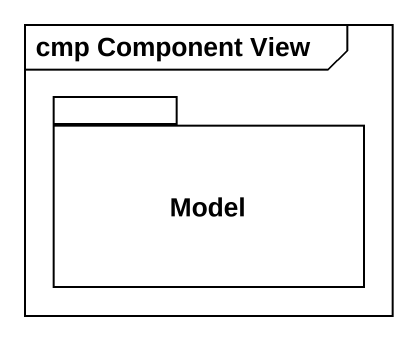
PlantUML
@startuml
mainframe cmp Component View
package Model {
}
@enduml
